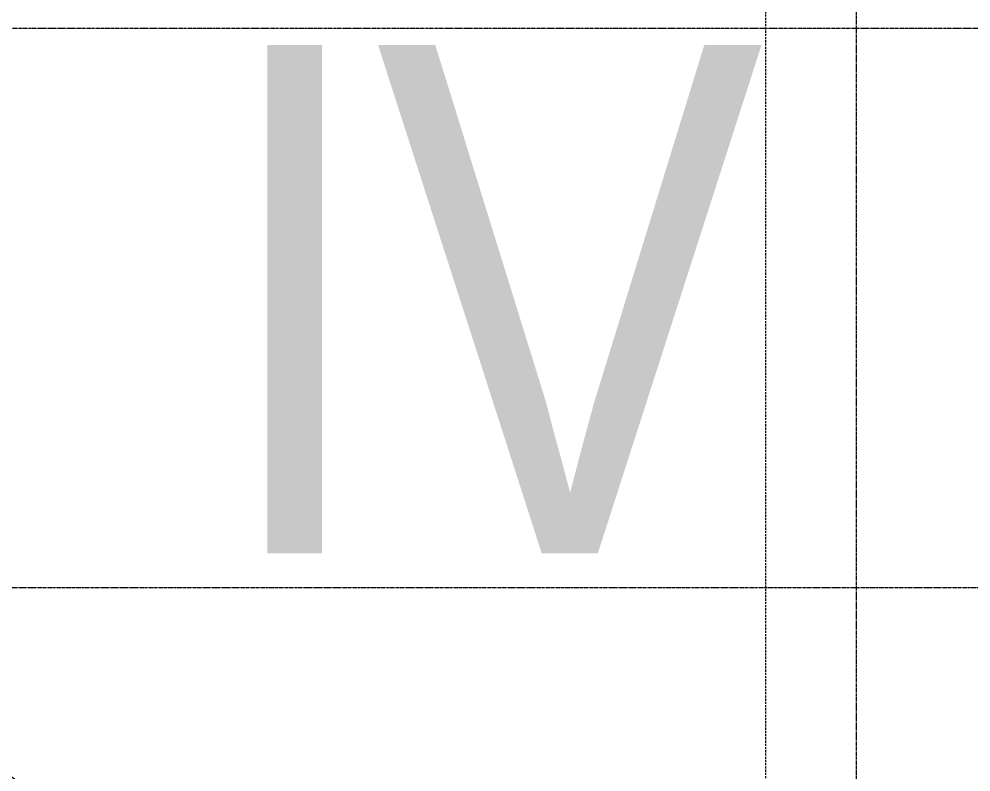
# Model space of a CAD drawing. Header units: millimetres. Extents: x -231292 to 573618, y -153144 to 564035.
# Drawn here: x 109085 to 114704, y 444013 to 448457 of the extents above; entities that cross this region are included whole.
import ezdxf
from ezdxf import colors
from ezdxf.entities.mleader import LeaderData, LeaderLine
from ezdxf.math import Vec2, Vec3

# ---------------------------------------------------------------- set-up
doc = ezdxf.new("R2010")
doc.units = ezdxf.units.MM
doc.linetypes.add('CENTER2', pattern=[28.575, 19.05, -3.175, 3.175, -3.175])
doc.linetypes.add('DASHED', pattern=[19.05, 12.7, -6.35])
doc.layers.get('0').update_dxf_attribs({"color": 250})
doc.layers.add('АР_Делит', color=250, linetype='Continuous', lineweight=0, plot=False)
doc.layers.add('АР_Разрезы марка', color=250, linetype='Continuous', lineweight=13)
doc.layers.add('РД_Оси_100', color=250, linetype='Continuous', lineweight=0)
doc.styles.add('style1', font='ARIALN.TTF')

# ---------------------------------------------------------------- blocks, each defined once
blk = doc.blocks.new('_DotSmall')
at = {"color": 0, "linetype": 'ByBlock', "const_width": 0.5}
blk.add_lwpolyline([(-0.0625, 0, 1), (0.0625, 0, 1)], format="xyb", close=True, dxfattribs=at)
blk = doc.blocks.new('СОШ_2200_АР_ОСИ_М100_28.05.24')
at = {"layer": 'РД_Оси_100', "linetype": 'CENTER2'}
for p, q in [((63600, -6155), (63600, 139938.679)), ((119910, 82200), (-5954.958, 82200)), ((-5954.958, 78900), (119910, 78900))]:
    blk.add_line(p, q, dxfattribs=at)

msp = doc.modelspace()

# ---------------------------------------------------------------- linework, layer by layer
at = {"layer": 'АР_Разрезы марка', "linetype": 'DASHED', "lineweight": 0}
msp.add_lwpolyline([(112099.088, 365567.169), (112099.088, 432660.251), (113493.88, 432660.251), (113493.88, 469802.739), (106086.235, 469802.739), (106086.235, 500019.555)], dxfattribs=at)

# ---------------------------------------------------------------- block references
at = {"layer": 'РД_Оси_100'}
msp.add_blockref('СОШ_2200_АР_ОСИ_М100_28.05.24', (50428.768, 366201.753), dxfattribs=at)

# ---------------------------------------------------------------- texts
at = {"layer": 'АР_Делит', "insert": (111858.165, 446804.103), "char_height": 3000, "width": 19035, "attachment_point": 5, "style": 'style1'}
msp.add_mtext('IV', dxfattribs=at)

# ---------------------------------------------------------------- leaders
at = {"layer": 'АР_Делит'}
ml = msp.add_multileader_mtext('Standard', dxfattribs=at)
ml.set_content('\\pxsm1;антипаника?', color=256, style='style1')
ml.set_leader_properties(color=256, linetype='ByLayer', lineweight=9)
ml.set_arrow_properties(name='DOTSMALL')
ml.build(insert=Vec2(0, 0))
ml.multileader.update_dxf_attribs({"text_left_attachment_type": 6, "text_right_attachment_type": 6, "text_bottom_attachment_type": 10, "dogleg_length": 25, "arrow_head_size": 100})
ctx = ml.context
ctx.base_point, ctx.char_height, ctx.arrow_head_size, ctx.landing_gap_size, ctx.plane_origin = Vec3(24041.442, 495680.342), 1000, 100, 50, Vec3(17228.694, 509247.7)
ctx.left_attachment, ctx.right_attachment, ctx.top_attachment = 6, 6, 10
notes = []
notes.append((ctx, [(1, (1, 1, 0), (38331.797, 495680.342), (-1, 0), 7549.837, [(0, [(112428.768, 441505.414)], 0, [])])]))
ctx.mtext.insert, ctx.mtext.width, ctx.mtext.defined_height, ctx.mtext.line_spacing_factor, ctx.mtext.flow_direction = Vec3(24090.76, 496880.342), 12881.20192, 10741.778, 0.3, 5
for ctx, leaders in notes:
    for number, flags, end, landing, length, lines in leaders:
        leader = LeaderData()
        leader.index, (leader.has_last_leader_line, leader.has_dogleg_vector, leader.attachment_direction) = number, flags
        leader.last_leader_point, leader.dogleg_vector, leader.dogleg_length = Vec3(end), Vec3(landing), length
        for number, points, colour, breaks in lines:
            line = LeaderLine()
            line.index, line.vertices, line.color, line.breaks = number, Vec3.list(points), colors.encode_raw_color(colour), breaks
            leader.lines.append(line)
        ctx.leaders.append(leader)

doc.saveas('drawing.dxf')
